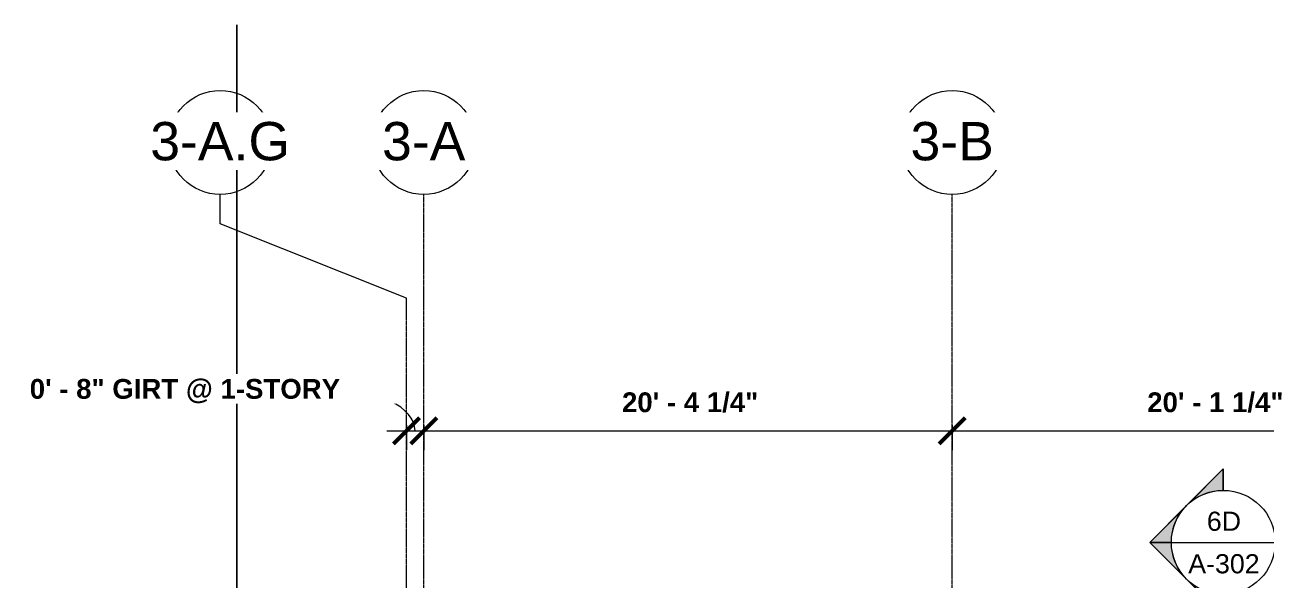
# Model space of a CAD drawing. Header units: inches. Extents: x 21568 to 24810, y -23559 to -20467.
# Drawn here: x 21885 to 22459, y -20811 to -20555 of the extents above; entities that cross this region are included whole.
import ezdxf

# ---------------------------------------------------------------- set-up
doc = ezdxf.new("R2010")
doc.units = ezdxf.units.IN
doc.header["$MEASUREMENT"] = 0
doc.linetypes.add('Grid Line 1_2_', pattern=[0.875, 0.5, -0.125, 0.125, -0.125])
for name, color, linetype, lineweight in [('A-ANNO-DIMS', 211, 'Continuous', 9), ('A-ANNO-DIMS-96', 211, 'Continuous', 9), ('A-SITE-SWLK', 140, 'Continuous', 20), ('C-TOPO', 7, 'Continuous', 20), ('G-ANNO-SYMB', 111, 'Continuous', 9), ('S-GRID', 1, 'Continuous', 9), ('S-GRID-IDEN', 1, 'Continuous', 9)]:
    doc.layers.add(name, color=color, linetype=linetype, lineweight=lineweight)
doc.styles.add('Arial', font='arial.ttf', dxfattribs={"height": 17.703593})
doc.styles.add('Arial_1', font='arial.ttf', dxfattribs={"height": 8.851796})
doc.styles.add('Arial_B', font='arialbd.ttf', dxfattribs={"height": 9.132806})
doc.dimstyles.new('OD_Dimension_-_1_16__Tol_', dxfattribs={"dimscale": 12, "dimtxt": 9, "dimasz": 1, "dimexe": 0.75, "dimexo": 0.5, "dimgap": 0.5, "dimtad": 1, "dimdec": 4, "dimrnd": 0.0625, "dimzin": 1, "dimdsep": 46, "dimlunit": 4, "dimtxsty": 'Arial_B', "dimblk1": 'OBLIQUE', "dimblk2": 'OBLIQUE', "dimsah": 1, "dimcen": 0.09, "dimdle": 0.75, "dimazin": 0, "dimtfac": 1, "dimtdec": 4, "dimtix": 1, "dimtmove": 1, "dimatfit": 3, "dimfxl": 1, "dimtvp": 1, "dimtfill": 1, "dimfrac": 2, "dimtolj": 1, "dimtzin": 0, "dimlwd": 13, "dimlwe": 13, "dimarcsym": 2})
doc.dimstyles.new('OD_Dimension_-_1_16__Tol__1', dxfattribs={"dimscale": 12, "dimtxt": 9, "dimasz": 1, "dimexe": 0.75, "dimexo": 0.5, "dimgap": 0.5, "dimtad": 1, "dimdec": 4, "dimrnd": 0.0625, "dimzin": 1, "dimdsep": 46, "dimlunit": 4, "dimtxsty": 'Arial_B', "dimblk1": 'OBLIQUE', "dimblk2": 'OBLIQUE', "dimsah": 1, "dimcen": 0.09, "dimdle": 0.75, "dimazin": 0, "dimtfac": 1, "dimtdec": 4, "dimtix": 1, "dimtmove": 0, "dimatfit": 3, "dimfxl": 1, "dimtvp": 1, "dimtfill": 1, "dimfrac": 2, "dimtolj": 1, "dimtzin": 0, "dimlwd": 13, "dimlwe": 13, "dimarcsym": 2})

# ---------------------------------------------------------------- blocks, each defined once
blk = doc.blocks.new('Section - Section Head - Filled-1526-Enlarged First Floor Plan _West_')
at = {"layer": 'G-ANNO-SYMB'}
h = blk.add_hatch(color=256, dxfattribs=at)
edge = h.paths.add_edge_path(flags=0)
edge.add_line((-0.4268, 0.1768), (-0.25, 0.3536))
edge.add_line((-0.25, 0.3536), (-0.25, 0.25))
edge.add_arc((-0.25, 0), 0.25, 90, 135)
h = blk.add_hatch(color=256, dxfattribs=at)
edge = h.paths.add_edge_path(flags=0)
edge.add_arc((-0.25, 0), 0.25, 45, 90)
edge.add_line((-0.25, 0.25), (-0.25, 0.3536))
edge.add_line((-0.25, 0.3536), (-0.0732, 0.1768))
h = blk.add_hatch(color=256, dxfattribs=at)
edge = h.paths.add_edge_path(flags=0)
edge.add_arc((-0.25, 0), 0.2503, 137.9216, 180)
edge.add_line((-0.5003, 0), (-0.6036, 0))
edge.add_line((-0.6036, 0), (-0.4358, 0.1678))
h = blk.add_hatch(color=256, dxfattribs=at)
edge = h.paths.add_edge_path(flags=0)
edge.add_line((-0.0642, 0.1678), (0.1036, 0))
edge.add_line((0.1036, 0), (0.0003, 0))
edge.add_arc((-0.25, 0), 0.2503, 0, 42.0784)
for p, q in [((-0.25, 0.3536), (-0.6036, 0)), ((-0.25, 0.3536), (-0.4268, 0.1768)), ((-0.25, 0.3536), (0.1036, 0)), ((-0.25, 0.25), (-0.25, 0.3536)), ((-0.0732, 0.1768), (-0.25, 0.3536)), ((-0.25, 0.3536), (-0.25, 0.25)), ((-0.4358, 0.1678), (-0.6036, 0)), ((0.1036, 0), (-0.0642, 0.1678)), ((-0.6036, 0), (-0.5003, 0)), ((0.0003, 0), (0.1036, 0)), ((-0.5, 0), (-0.6036, 0)), ((0, 0), (0.1036, 0))]:
    blk.add_line(p, q, dxfattribs=at)
for radius, start, end in [(0.25, 360, 180), (0.25, 90, 135), (0.25, 45, 90), (0.2503, 137.9216, 180), (0.2503, 0, 42.0784), (0.25, 180, 360)]:
    blk.add_arc((-0.25, 0), radius, start, end, dxfattribs=at)
blk = doc.blocks.new('Grid - Grid Head - Circle-14747-Enlarged First Floor Plan _West_')
at = {"layer": 'S-GRID-IDEN'}
blk.add_circle((0, 0), 0.25, dxfattribs=at)
blk = doc.blocks.new('DIMBLOCK24-Enlarged First Floor Plan _West_')
at = {"layer": 'A-ANNO-DIMS-96', "lineweight": 50}
for p, q in [((22061.64, -20742.53), (22067.64, -20736.53)), ((22069.64, -20742.53), (22075.64, -20736.53)), ((22061.64, -20742.53), (22055.64, -20748.53)), ((22069.64, -20742.53), (22063.64, -20748.53))]:
    blk.add_line(p, q, dxfattribs=at)
at = {"layer": 'A-ANNO-DIMS-96', "lineweight": 13}
for p, q in [((22061.64, -20740.04), (22061.64, -20751.53)), ((22061.64, -20742.53), (22061.64, -20740.04)), ((22069.64, -20740.04), (22069.64, -20751.53)), ((22069.64, -20742.53), (22069.64, -20740.04)), ((22052.64, -20742.53), (22069.64, -20742.53))]:
    blk.add_line(p, q, dxfattribs=at)
blk.add_ellipse((22026.84, -20742.53), major_axis=(38.8, 0), ratio=0.498331, start_param=0, end_param=1.570796, dxfattribs=at)
at = {"layer": 'A-ANNO-DIMS-96', "color": 0, "lineweight": 13, "insert": (21887.55, -20718.63), "char_height": 9.1328, "width": 167.1429, "attachment_point": 1, "line_spacing_factor": 0.938532, "style": 'Arial_B', "bg_fill": 3, "box_fill_scale": 1.25, "bg_fill_color": 0, "bg_fill_transparency": 0}
blk.add_mtext('0\' - 8" GIRT @ 1-STORY', dxfattribs=at)
blk = doc.blocks.new('_Oblique')
at = {"color": 0, "linetype": 'ByBlock', "lineweight": -2}
blk.add_line((-0.5, -0.5), (0.5, 0.5), dxfattribs=at)
blk = doc.blocks.new('DIMBLOCK25-Enlarged First Floor Plan _West_')
at = {"layer": 'A-ANNO-DIMS-96', "lineweight": 50}
for p, q in [((22069.64, -20742.53), (22075.64, -20736.53)), ((22313.89, -20742.53), (22319.89, -20736.53)), ((22069.64, -20742.53), (22063.64, -20748.53)), ((22313.89, -20742.53), (22307.89, -20748.53))]:
    blk.add_line(p, q, dxfattribs=at)
at = {"layer": 'A-ANNO-DIMS-96', "lineweight": 13}
for p, q in [((22069.64, -20740.04), (22069.64, -20751.53)), ((22069.64, -20742.53), (22069.64, -20740.04)), ((22313.89, -20740.04), (22313.89, -20751.53)), ((22313.89, -20742.53), (22313.89, -20740.04)), ((22069.64, -20742.53), (22313.89, -20742.53))]:
    blk.add_line(p, q, dxfattribs=at)
at = {"layer": 'A-ANNO-DIMS-96', "color": 0, "lineweight": 13, "insert": (22161.27, -20724.82), "char_height": 9.1328, "width": 73.2, "attachment_point": 1, "line_spacing_factor": 0.938532, "style": 'Arial_B', "bg_fill": 3, "box_fill_scale": 1.25, "bg_fill_color": 0, "bg_fill_transparency": 0}
blk.add_mtext('20\' - 4 1/4"', dxfattribs=at)
blk = doc.blocks.new('DIMBLOCK26-Enlarged First Floor Plan _West_')
at = {"layer": 'A-ANNO-DIMS-96', "lineweight": 50}
for p, q in [((22313.89, -20742.53), (22319.89, -20736.53)), ((22555.14, -20742.53), (22561.14, -20736.53)), ((22313.89, -20742.53), (22307.89, -20748.53)), ((22555.14, -20742.53), (22549.14, -20748.53))]:
    blk.add_line(p, q, dxfattribs=at)
at = {"layer": 'A-ANNO-DIMS-96', "lineweight": 13}
for p, q in [((22313.89, -20740.04), (22313.89, -20751.53)), ((22313.89, -20742.53), (22313.89, -20740.04)), ((22555.14, -20740.04), (22555.14, -20751.53)), ((22555.14, -20742.53), (22555.14, -20740.04)), ((22313.89, -20742.53), (22555.14, -20742.53))]:
    blk.add_line(p, q, dxfattribs=at)
at = {"layer": 'A-ANNO-DIMS-96', "color": 0, "lineweight": 13, "insert": (22404.02, -20724.82), "char_height": 9.1328, "width": 73.2, "attachment_point": 1, "line_spacing_factor": 0.938532, "style": 'Arial_B', "bg_fill": 3, "box_fill_scale": 1.25, "bg_fill_color": 0, "bg_fill_transparency": 0}
blk.add_mtext('20\' - 1 1/4"', dxfattribs=at)

msp = doc.modelspace()

# ---------------------------------------------------------------- linework, layer by layer
at = {"layer": 'A-SITE-SWLK', "color": 43, "lineweight": 13}
msp.add_line((21983.23523, -20555.05255), (21983.23523, -21649.17781), dxfattribs=at)
at = {"layer": 'C-TOPO', "color": 43, "lineweight": 13}
for p, q in [((21983.23535, -20555.05255), (21983.23535, -21649.17773)), ((21983.23535, -21649.17773), (21983.23535, -20555.05255))]:
    msp.add_line(p, q, dxfattribs=at)
at = {"layer": 'G-ANNO-SYMB'}
msp.add_line((22415.17362, -20794.08211), (22463.17362, -20794.08211), dxfattribs=at)
at = {"layer": 'S-GRID'}
for p, q in [((21975.56435, -20646.90378), (21975.56435, -20633.37408)), ((22061.64023, -20681.37408), (21975.56435, -20646.90378))]:
    msp.add_line(p, q, dxfattribs=at)
at = {"layer": 'S-GRID', "linetype": 'Grid Line 1_2_'}
for p, q in [((22069.64023, -23049.14903), (22069.64023, -20633.37408)), ((22313.89023, -23049.14903), (22313.89023, -20633.37408)), ((22061.64023, -22969.76788), (22061.64023, -20681.37408))]:
    msp.add_line(p, q, dxfattribs=at)

# ---------------------------------------------------------------- block references
at = {"layer": 'G-ANNO-SYMB', "extrusion": (0, 0, -1), "xscale": 95.99999999999994, "yscale": 95.99999999999994, "zscale": 95.99999999999994, "rotation": 270.0000000000003}
msp.add_blockref('Section - Section Head - Filled-1526-Enlarged First Floor Plan _West_', (-22439.17362, -20818.08211), dxfattribs=at)
at = {"layer": 'S-GRID-IDEN', "xscale": 95.99999999999994, "yscale": 95.99999999999994, "zscale": 95.99999999999994}
for p in [(21975.56435, -20609.37408), (22069.64023, -20609.37408), (22313.89023, -20609.37408)]:
    msp.add_blockref('Grid - Grid Head - Circle-14747-Enlarged First Floor Plan _West_', p, dxfattribs=at)

# ---------------------------------------------------------------- texts
at = {"layer": 'G-ANNO-SYMB', "char_height": 8.851796, "attachment_point": 2, "line_spacing_factor": 0.938532, "style": 'Arial_1'}
for s, insert, width in [('6D', (22439.48099, -20779.91299), 18.792), ('A-302', (22439.48099, -20799.54923), 39.312)]:
    msp.add_mtext(s, dxfattribs=dict(at, insert=insert, width=width))

# ---------------------------------------------------------------- next in the draw order: texts
at = {"layer": 'S-GRID-IDEN', "char_height": 17.703593, "attachment_point": 2, "line_spacing_factor": 0.938532, "style": 'Arial', "bg_fill": 3, "box_fill_scale": 1.25, "bg_fill_color": 0, "bg_fill_transparency": 0}
for s, insert, width in [('3-A.G', (21975.55974, -20599.93721), 76.896), ('3-A', (22069.63561, -20599.93721), 45.792), ('3-B', (22313.88561, -20599.93721), 45.792)]:
    msp.add_mtext(s, dxfattribs=dict(at, insert=insert, width=width))

# ---------------------------------------------------------------- next in the draw order: dimensions: what is measured, and where the dimension line sits
at = {"layer": 'A-ANNO-DIMS', "lineweight": 13}
dim = msp.add_linear_dim(base=(22069.64023, -20742.52846), p1=(22061.64023, -20734.04318), p2=(22069.64023, -20734.04318), dimstyle='OD_Dimension_-_1_16__Tol_', override={"dimpost": '<>GIRT @ 1-STORY', "dimfxl": 8}, dxfattribs=at)
dim.commit()
dim.dimension.update_dxf_attribs({"geometry": 'DIMBLOCK24-Enlarged First Floor Plan _West_', "text_midpoint": (21971.12318, -20724.71902), "dimtype": 160})

# ---------------------------------------------------------------- next in the draw order: dimensions: what is measured, and where the dimension line sits
dim = msp.add_linear_dim(base=(22313.89023, -20742.52846), p1=(22069.64023, -20734.04318), p2=(22313.89023, -20734.04318), dimstyle='OD_Dimension_-_1_16__Tol__1', override={"dimpost": '<>', "dimfxl": 244.25}, dxfattribs=at)
dim.commit()
dim.dimension.update_dxf_attribs({"geometry": 'DIMBLOCK25-Enlarged First Floor Plan _West_', "text_midpoint": (22191.76523, -20731.80632)})

# ---------------------------------------------------------------- next in the draw order: dimensions: what is measured, and where the dimension line sits
dim = msp.add_linear_dim(base=(22555.14023, -20742.52846), p1=(22313.89023, -20734.04318), p2=(22555.14023, -20734.04318), dimstyle='OD_Dimension_-_1_16__Tol__1', override={"dimpost": '<>', "dimfxl": 241.25}, dxfattribs=at)
dim.commit()
dim.dimension.update_dxf_attribs({"geometry": 'DIMBLOCK26-Enlarged First Floor Plan _West_', "text_midpoint": (22434.51523, -20731.80632)})

doc.saveas('drawing.dxf')
